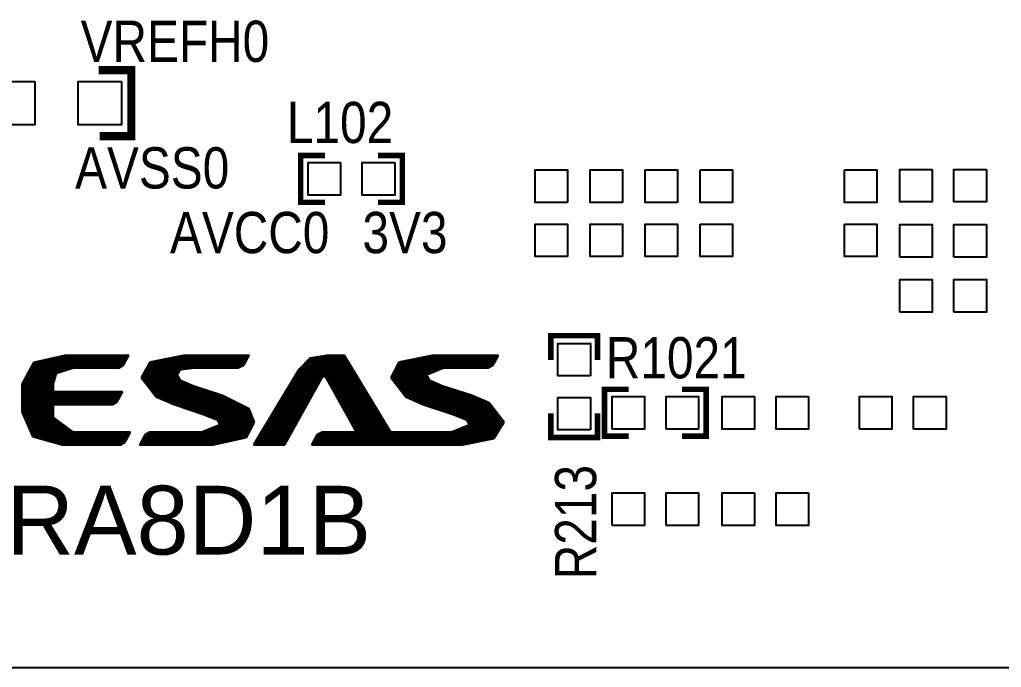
# Model space of a CAD drawing. Extents: x -34 to 106, y -22 to 53.
# Drawn here: x 55.82 to 73.96, y 0 to 11.96 of the extents above; entities that cross this region are included whole.
import ezdxf

# ---------------------------------------------------------------- set-up
doc = ezdxf.new("R2010")
doc.units = 0
for name, color, linetype in [('BG_OUTLINE', 1, 'CONTINUOUS'), ('BG_SILKTOP20240221', 40, 'CONTINUOUS'), ('PIN_TOP', 92, 'CONTINUOUS')]:
    doc.layers.add(name, color=color, linetype=linetype)

msp = doc.modelspace()

# ---------------------------------------------------------------- linework, layer by layer
at = {"layer": 'BG_OUTLINE'}
msp.add_lwpolyline([(0.007874, 2.999994, 0.414214), (3.007868, 0), (88.507824, 0, 0.414214), (91.507818, 2.999994), (91.507818, 10.500106), (84.807806, 10.500106), (84.807806, 24.500078), (91.507818, 24.500078), (91.507818, 31.999936, 0.414214), (88.507824, 34.99993), (3.007868, 34.99993, 0.414214), (0.007874, 31.999936), (0.007874, 3.999992)], format="xyb", close=True, dxfattribs=at)
at = {"layer": 'BG_SILKTOP20240221'}
for points, const_width in [([(57.300368, 9.8044), (57.883298, 9.8044), (57.883298, 11.0236), (57.283096, 11.0236)], 0.1524), ([(61.458602, 9.4488), (61.0108, 9.4488), (61.0108, 8.5852), (61.458602, 8.5852)], 0.1016), ([(62.442598, 8.5852), (62.8904, 8.5852), (62.8904, 9.4488), (62.442598, 9.4488)], 0.1016), ([(66.4972, 5.673598), (66.4972, 6.1214), (65.6336, 6.1214), (65.6336, 5.673598)], 0.1016), ([(67.072002, 5.1308), (66.6242, 5.1308), (66.6242, 4.2672), (67.072002, 4.2672)], 0.1016), ([(68.055998, 4.2672), (68.5038, 4.2672), (68.5038, 5.1308), (68.055998, 5.1308)], 0.1016), ([(65.6336, 4.689602), (65.6336, 4.2418), (66.4972, 4.2418), (66.4972, 4.689602)], 0.1016)]:
    msp.add_lwpolyline(points, dxfattribs=dict(at, const_width=const_width))
for points in [[(56.078882, 5.627624), (55.861458, 5.225034)], [(56.650128, 5.75818), (56.078882, 5.627624)], [(56.093106, 5.630926), (56.093106, 4.252468)], [(56.113172, 5.635244), (56.113172, 4.246626)], [(56.133492, 5.64007), (56.133492, 4.241038)], [(56.153558, 5.644642), (56.153558, 4.235704)], [(56.173878, 5.649468), (56.173878, 4.229862)], [(56.193944, 5.653786), (56.193944, 4.224274)], [(56.214264, 5.658612), (56.214264, 4.21894)], [(56.234584, 5.663184), (56.234584, 4.212844)], [(56.254904, 5.66801), (56.254904, 4.20751)], [(56.27497, 5.672328), (56.27497, 4.201922)], [(56.29529, 5.677154), (56.29529, 4.196334)], [(56.315356, 5.681726), (56.315356, 4.190746)], [(56.335676, 5.686552), (56.335676, 4.184904)], [(56.355996, 5.69087), (56.355996, 4.179316)], [(56.376316, 5.695696), (56.376316, 4.173982)], [(56.396382, 5.700268), (56.396382, 4.16814)], [(56.416702, 5.705094), (56.416702, 4.162552)], [(56.436768, 5.709412), (56.436768, 4.157218)], [(56.457088, 5.714238), (56.457088, 5.276596)], [(56.477154, 5.71881), (56.477154, 5.344414)], [(56.497728, 5.723636), (56.497728, 5.412232)], [(56.517794, 5.727954), (56.517794, 5.436108)], [(56.538114, 5.73278), (56.538114, 5.442458)], [(56.55818, 5.737352), (56.55818, 5.448808)], [(56.5785, 5.742178), (56.5785, 5.455412)], [(56.598566, 5.746496), (56.598566, 5.461508)], [(56.618886, 5.751322), (56.618886, 5.467858)], [(56.639206, 5.755894), (56.639206, 5.474716)], [(57.836308, 5.75818), (56.650128, 5.75818)], [(56.659526, 5.75818), (56.659526, 5.480812)], [(56.679592, 5.75818), (56.679592, 5.487162)], [(56.699912, 5.75818), (56.699912, 5.493766)], [(56.719978, 5.75818), (56.719978, 5.499862)], [(56.740298, 5.75818), (56.740298, 5.506466)], [(56.760618, 5.75818), (56.760618, 5.51307)], [(56.780938, 5.75818), (56.780938, 5.519166)], [(56.801004, 5.75818), (56.801004, 5.525516)], [(56.821324, 5.75818), (56.821324, 5.52958)], [(56.84139, 5.75818), (56.84139, 5.52958)], [(56.86171, 5.75818), (56.86171, 5.52958)], [(56.881776, 5.75818), (56.881776, 5.52958)], [(56.90235, 5.75818), (56.90235, 5.52958)], [(56.922416, 5.75818), (56.922416, 5.52958)], [(56.942736, 5.75818), (56.942736, 5.52958)], [(56.962802, 5.75818), (56.962802, 5.52958)], [(56.983122, 5.75818), (56.983122, 5.52958)], [(57.003188, 5.75818), (57.003188, 5.52958)], [(57.023508, 5.75818), (57.023508, 5.52958)], [(57.043828, 5.75818), (57.043828, 5.52958)], [(57.064148, 5.75818), (57.064148, 5.52958)], [(57.084214, 5.75818), (57.084214, 5.52958)], [(57.104534, 5.75818), (57.104534, 5.52958)], [(57.1246, 5.75818), (57.1246, 5.52958)], [(57.14492, 5.75818), (57.14492, 5.52958)], [(57.16524, 5.75818), (57.16524, 5.52958)], [(57.18556, 5.75818), (57.18556, 5.52958)], [(57.205626, 5.75818), (57.205626, 5.52958)], [(57.225946, 5.75818), (57.225946, 5.52958)], [(57.246012, 5.75818), (57.246012, 5.52958)], [(57.266332, 5.75818), (57.266332, 5.52958)], [(57.286398, 5.75818), (57.286398, 5.52958)], [(57.306972, 5.75818), (57.306972, 5.52958)], [(57.327038, 5.75818), (57.327038, 5.52958)], [(57.347358, 5.75818), (57.347358, 5.52958)], [(57.367424, 5.75818), (57.367424, 5.52958)], [(57.387744, 5.75818), (57.387744, 5.52958)], [(57.40781, 5.75818), (57.40781, 5.52958)], [(57.42813, 5.75818), (57.42813, 5.52958)], [(57.44845, 5.75818), (57.44845, 5.52958)], [(57.46877, 5.75818), (57.46877, 5.52958)], [(57.488836, 5.75818), (57.488836, 5.52958)], [(57.509156, 5.75818), (57.509156, 5.52958)], [(57.529222, 5.75818), (57.529222, 5.52958)], [(57.549542, 5.75818), (57.549542, 5.52958)], [(57.569862, 5.75818), (57.569862, 5.52958)], [(57.590182, 5.75818), (57.590182, 5.52958)], [(57.610248, 5.75818), (57.610248, 5.52958)], [(57.630568, 5.75818), (57.630568, 5.52958)], [(57.650634, 5.75818), (57.650634, 5.52958)], [(57.670954, 5.75818), (57.670954, 5.53847)], [(57.69102, 5.75818), (57.69102, 5.550154)], [(57.711594, 5.75818), (57.711594, 5.562346)], [(57.73166, 5.75818), (57.73166, 5.574284)], [(57.738264, 5.578348), (57.836308, 5.75818)], [(57.75198, 5.75818), (57.75198, 5.603494)], [(57.772046, 5.75818), (57.772046, 5.640578)], [(57.792366, 5.75818), (57.792366, 5.677662)], [(57.812432, 5.75818), (57.812432, 5.714746)], [(57.832752, 5.75818), (57.832752, 5.751576)], [(58.222388, 5.632958), (58.064654, 5.350002)], [(58.217054, 5.624068), (58.217054, 5.155692)], [(58.842656, 5.75818), (58.222388, 5.632958)], [(58.237374, 5.636006), (58.237374, 5.129784)], [(58.257694, 5.64007), (58.257694, 5.104384)], [(58.278014, 5.644134), (58.278014, 5.078476)], [(58.29808, 5.648452), (58.29808, 5.052822)], [(58.3184, 5.652516), (58.3184, 5.02666)], [(58.338466, 5.65658), (58.338466, 5.001006)], [(58.358786, 5.660644), (58.358786, 4.98983)], [(58.379106, 5.664708), (58.379106, 4.98094)], [(58.399426, 5.669026), (58.399426, 4.97205)], [(58.419492, 5.67309), (58.419492, 4.963668)], [(58.439812, 5.6769), (58.439812, 4.955032)], [(58.459878, 5.680964), (58.459878, 4.94665)], [(58.480198, 5.685028), (58.480198, 4.93776)], [(58.500264, 5.689346), (58.500264, 4.92887)], [(58.520838, 5.69341), (58.520838, 4.920488)], [(58.540904, 5.697474), (58.540904, 4.911852)], [(58.561224, 5.701538), (58.561224, 4.903216)], [(58.58129, 5.705602), (58.58129, 4.89458)], [(58.60161, 5.70992), (58.60161, 4.886198)], [(58.621676, 5.713984), (58.621676, 4.877308)], [(58.641996, 5.71754), (58.641996, 4.868672)], [(58.662316, 5.721604), (58.662316, 4.860036)], [(58.682636, 5.725922), (58.682636, 4.852162)], [(58.702702, 5.729986), (58.702702, 4.845304)], [(58.723022, 5.73405), (58.723022, 4.838446)], [(58.743088, 5.738114), (58.743088, 5.421122)], [(58.763408, 5.742178), (58.763408, 5.451602)], [(58.783728, 5.746496), (58.783728, 5.481574)], [(58.804048, 5.75056), (58.804048, 5.49783)], [(58.824114, 5.754624), (58.824114, 5.500624)], [(60.061094, 5.75818), (58.842656, 5.75818)], [(58.844434, 5.75818), (58.844434, 5.50291)], [(58.8645, 5.75818), (58.8645, 5.505704)], [(58.88482, 5.75818), (58.88482, 5.508244)], [(58.904886, 5.75818), (58.904886, 5.51053)], [(58.92546, 5.75818), (58.92546, 5.513324)], [(58.945526, 5.75818), (58.945526, 5.515864)], [(58.965846, 5.75818), (58.965846, 5.518404)], [(58.985912, 5.75818), (58.985912, 5.52069)], [(59.006232, 5.75818), (59.006232, 5.523484)], [(59.026298, 5.75818), (59.026298, 5.526024)], [(59.046618, 5.75818), (59.046618, 5.528818)], [(59.066938, 5.75818), (59.066938, 5.52958)], [(59.087258, 5.75818), (59.087258, 5.52958)], [(59.107324, 5.75818), (59.107324, 5.52958)], [(59.127644, 5.75818), (59.127644, 5.52958)], [(59.14771, 5.75818), (59.14771, 5.52958)], [(59.16803, 5.75818), (59.16803, 5.52958)], [(59.18835, 5.75818), (59.18835, 5.52958)], [(59.20867, 5.75818), (59.20867, 5.52958)], [(59.228736, 5.75818), (59.228736, 5.52958)], [(59.249056, 5.75818), (59.249056, 5.52958)], [(59.269122, 5.75818), (59.269122, 5.52958)], [(59.289442, 5.75818), (59.289442, 5.52958)], [(59.309508, 5.75818), (59.309508, 5.52958)], [(59.330082, 5.75818), (59.330082, 5.52958)], [(59.350148, 5.75818), (59.350148, 5.52958)], [(59.370468, 5.75818), (59.370468, 5.52958)], [(59.390534, 5.75818), (59.390534, 5.52958)], [(59.410854, 5.75818), (59.410854, 5.52958)], [(59.43092, 5.75818), (59.43092, 5.52958)], [(59.45124, 5.75818), (59.45124, 5.52958)], [(59.47156, 5.75818), (59.47156, 5.52958)], [(59.49188, 5.75818), (59.49188, 5.52958)], [(59.511946, 5.75818), (59.511946, 5.52958)], [(59.532266, 5.75818), (59.532266, 5.52958)], [(59.552332, 5.75818), (59.552332, 5.52958)], [(59.572652, 5.75818), (59.572652, 5.52958)], [(59.592972, 5.75818), (59.592972, 5.52958)], [(59.613292, 5.75818), (59.613292, 5.52958)], [(59.633358, 5.75818), (59.633358, 5.52958)], [(59.653678, 5.75818), (59.653678, 5.52958)], [(59.673744, 5.75818), (59.673744, 5.52958)], [(59.694064, 5.75818), (59.694064, 5.52958)], [(59.71413, 5.75818), (59.71413, 5.52958)], [(59.734704, 5.75818), (59.734704, 5.52958)], [(59.75477, 5.75818), (59.75477, 5.52958)], [(59.77509, 5.75818), (59.77509, 5.52958)], [(59.795156, 5.75818), (59.795156, 5.52958)], [(59.815476, 5.75818), (59.815476, 5.52958)], [(59.835542, 5.75818), (59.835542, 5.52958)], [(59.855862, 5.75818), (59.855862, 5.52958)], [(59.876182, 5.75818), (59.876182, 5.5372)], [(59.896502, 5.75818), (59.896502, 5.546852)], [(59.916568, 5.75818), (59.916568, 5.556504)], [(59.936888, 5.75818), (59.936888, 5.565902)], [(59.956954, 5.75818), (59.956954, 5.5753)], [(59.963304, 5.578348), (60.061094, 5.75818)], [(59.977274, 5.75818), (59.977274, 5.604256)], [(59.997594, 5.75818), (59.997594, 5.64134)], [(60.017914, 5.75818), (60.017914, 5.678424)], [(60.03798, 5.75818), (60.03798, 5.715508)], [(60.0583, 5.75818), (60.0583, 5.7531)], [(61.181742, 5.709158), (60.980574, 5.496814)], [(61.110368, 5.63372), (61.110368, 5.465826)], [(61.130434, 5.655056), (61.130434, 5.461)], [(61.150754, 5.676392), (61.150754, 5.456428)], [(61.17082, 5.697728), (61.17082, 5.451602)], [(61.491876, 5.75818), (61.181742, 5.709158)], [(61.19114, 5.710682), (61.19114, 5.446776)], [(61.21146, 5.713984), (61.21146, 5.44195)], [(61.23178, 5.717032), (61.23178, 5.437124)], [(61.251846, 5.720334), (61.251846, 5.432298)], [(61.272166, 5.723636), (61.272166, 5.427472)], [(61.292232, 5.72643), (61.292232, 5.422646)], [(61.312552, 5.729986), (61.312552, 5.41782)], [(61.332618, 5.733034), (61.332618, 5.412994)], [(61.353192, 5.736082), (61.353192, 5.408168)], [(61.373258, 5.739638), (61.373258, 5.403342)], [(61.393578, 5.742686), (61.393578, 5.398516)], [(61.413644, 5.745734), (61.413644, 5.39369)], [(61.433964, 5.749036), (61.433964, 5.388864)], [(61.45403, 5.752338), (61.45403, 5.384038)], [(61.47435, 5.755386), (61.47435, 5.35559)], [(61.823854, 5.75818), (61.491876, 5.75818)], [(61.49467, 5.75818), (61.49467, 5.319268)], [(61.51499, 5.75818), (61.51499, 5.282692)], [(61.535056, 5.75818), (61.535056, 5.246116)], [(61.555376, 5.75818), (61.555376, 5.209794)], [(61.575442, 5.75818), (61.575442, 5.172964)], [(61.595762, 5.75818), (61.595762, 5.136642)], [(61.616082, 5.75818), (61.616082, 5.10032)], [(61.636402, 5.75818), (61.636402, 5.063744)], [(61.656468, 5.75818), (61.656468, 5.027422)], [(61.676788, 5.75818), (61.676788, 4.9911)], [(61.696854, 5.75818), (61.696854, 4.95427)], [(61.717174, 5.75818), (61.717174, 4.917948)], [(61.73724, 5.75818), (61.73724, 4.881626)], [(61.757814, 5.75818), (61.757814, 4.84505)], [(61.77788, 5.75818), (61.77788, 4.808728)], [(61.7982, 5.75818), (61.7982, 4.772406)], [(61.818266, 5.75818), (61.818266, 4.735576)], [(62.677548, 4.343654), (61.823854, 5.75818)], [(61.838586, 5.733288), (61.838586, 4.699254)], [(61.858652, 5.700268), (61.858652, 4.662932)], [(61.878972, 5.66674), (61.878972, 4.626356)], [(61.899292, 5.632958), (61.899292, 4.590034)], [(62.824868, 5.632958), (62.677548, 5.350002)], [(63.43396, 5.75818), (62.824868, 5.632958)], [(62.829948, 5.634482), (62.829948, 5.15366)], [(62.850268, 5.638546), (62.850268, 5.127244)], [(62.870334, 5.64261), (62.870334, 5.101082)], [(62.890654, 5.646674), (62.890654, 5.07492)], [(62.91072, 5.650738), (62.91072, 5.049012)], [(62.93104, 5.655056), (62.93104, 5.022596)], [(62.951106, 5.65912), (62.951106, 4.996688)], [(62.97168, 5.663184), (62.97168, 4.984242)], [(62.991746, 5.667502), (62.991746, 4.975606)], [(63.012066, 5.671566), (63.012066, 4.966716)], [(63.032132, 5.675884), (63.032132, 4.95808)], [(63.052452, 5.679948), (63.052452, 4.94919)], [(63.072518, 5.684012), (63.072518, 4.940554)], [(63.092838, 5.688076), (63.092838, 4.931664)], [(63.113158, 5.69214), (63.113158, 4.923282)], [(63.133478, 5.696458), (63.133478, 4.914646)], [(63.153544, 5.700522), (63.153544, 4.905502)], [(63.173864, 5.705094), (63.173864, 4.89712)], [(63.19393, 5.709158), (63.19393, 4.88823)], [(63.21425, 5.713222), (63.21425, 4.879594)], [(63.23457, 5.717286), (63.23457, 4.870704)], [(63.25489, 5.721604), (63.25489, 4.862068)], [(63.274956, 5.725668), (63.274956, 4.85394)], [(63.295276, 5.729732), (63.295276, 4.847082)], [(63.315342, 5.733796), (63.315342, 4.840478)], [(63.335662, 5.738114), (63.335662, 4.83362)], [(63.355728, 5.742178), (63.355728, 5.407406)], [(63.376302, 5.746496), (63.376302, 5.415534)], [(63.396368, 5.75056), (63.396368, 5.423916)], [(63.416688, 5.754624), (63.416688, 5.432298)], [(64.668908, 5.75818), (63.43396, 5.75818)], [(63.436754, 5.75818), (63.436754, 5.440426)], [(63.457074, 5.75818), (63.457074, 5.449316)], [(63.47714, 5.75818), (63.47714, 5.457444)], [(63.49746, 5.75818), (63.49746, 5.465826)], [(63.51778, 5.75818), (63.51778, 5.474208)], [(63.5381, 5.75818), (63.5381, 5.482336)], [(63.558166, 5.75818), (63.558166, 5.490972)], [(63.578486, 5.75818), (63.578486, 5.499354)], [(63.598552, 5.75818), (63.598552, 5.507736)], [(63.618872, 5.75818), (63.618872, 5.515864)], [(63.639192, 5.75818), (63.639192, 5.524754)], [(63.659512, 5.75818), (63.659512, 5.52958)], [(63.679578, 5.75818), (63.679578, 5.52958)], [(63.699898, 5.75818), (63.699898, 5.52958)], [(63.719964, 5.75818), (63.719964, 5.52958)], [(63.740284, 5.75818), (63.740284, 5.52958)], [(63.76035, 5.75818), (63.76035, 5.52958)], [(63.780924, 5.75818), (63.780924, 5.52958)], [(63.80099, 5.75818), (63.80099, 5.52958)], [(63.82131, 5.75818), (63.82131, 5.52958)], [(63.841376, 5.75818), (63.841376, 5.52958)], [(63.861696, 5.75818), (63.861696, 5.52958)], [(63.881762, 5.75818), (63.881762, 5.52958)], [(63.902082, 5.75818), (63.902082, 5.52958)], [(63.922402, 5.75818), (63.922402, 5.52958)], [(63.942722, 5.75818), (63.942722, 5.52958)], [(63.962788, 5.75818), (63.962788, 5.52958)], [(63.983108, 5.75818), (63.983108, 5.52958)], [(64.003174, 5.75818), (64.003174, 5.52958)], [(64.023494, 5.75818), (64.023494, 5.52958)], [(64.043814, 5.75818), (64.043814, 5.52958)], [(64.064134, 5.75818), (64.064134, 5.52958)], [(64.0842, 5.75818), (64.0842, 5.52958)], [(64.10452, 5.75818), (64.10452, 5.52958)], [(64.124586, 5.75818), (64.124586, 5.52958)], [(64.144906, 5.75818), (64.144906, 5.52958)], [(64.164972, 5.75818), (64.164972, 5.52958)], [(64.185546, 5.75818), (64.185546, 5.52958)], [(64.205612, 5.75818), (64.205612, 5.52958)], [(64.225932, 5.75818), (64.225932, 5.52958)], [(64.245998, 5.75818), (64.245998, 5.52958)], [(64.266318, 5.75818), (64.266318, 5.52958)], [(64.286384, 5.75818), (64.286384, 5.52958)], [(64.306704, 5.75818), (64.306704, 5.52958)], [(64.327024, 5.75818), (64.327024, 5.52958)], [(64.347344, 5.75818), (64.347344, 5.52958)], [(64.36741, 5.75818), (64.36741, 5.52958)], [(64.38773, 5.75818), (64.38773, 5.52958)], [(64.407796, 5.75818), (64.407796, 5.52958)], [(64.428116, 5.75818), (64.428116, 5.52958)], [(64.448436, 5.75818), (64.448436, 5.52958)], [(64.468756, 5.75818), (64.468756, 5.52958)], [(64.488822, 5.75818), (64.488822, 5.5372)], [(64.509142, 5.75818), (64.509142, 5.547614)], [(64.529208, 5.75818), (64.529208, 5.55752)], [(64.549528, 5.75818), (64.549528, 5.567934)], [(64.569594, 5.75818), (64.569594, 5.577586)], [(64.570864, 5.578348), (64.668908, 5.75818)], [(64.590168, 5.75818), (64.590168, 5.6134)], [(64.610234, 5.75818), (64.610234, 5.650484)], [(64.630554, 5.75818), (64.630554, 5.687314)], [(64.65062, 5.75818), (64.65062, 5.724398)], [(55.99176, 5.466334), (55.99176, 4.415028)], [(56.01208, 5.503672), (56.01208, 4.368038)], [(56.032146, 5.541264), (56.032146, 4.32054)], [(56.052466, 5.578856), (56.052466, 4.273296)], [(56.072532, 5.616194), (56.072532, 4.258056)], [(56.503316, 5.431536), (56.813196, 5.52958)], [(56.813196, 5.52958), (57.65673, 5.52958)], [(57.65673, 5.52958), (57.738264, 5.578348)], [(58.116216, 5.442712), (58.116216, 5.284724)], [(58.136282, 5.47878), (58.136282, 5.258816)], [(58.156602, 5.515102), (58.156602, 5.233162)], [(58.176668, 5.551424), (58.176668, 5.207254)], [(58.196988, 5.587746), (58.196988, 5.181854)], [(58.72861, 5.399278), (58.793634, 5.496814)], [(58.793634, 5.496814), (59.054492, 5.52958)], [(59.054492, 5.52958), (59.859672, 5.52958)], [(59.859672, 5.52958), (59.963304, 5.578348)], [(60.980574, 5.496814), (60.142628, 4.109974)], [(60.94857, 5.443728), (60.94857, 4.520946)], [(60.968636, 5.477256), (60.968636, 4.557014)], [(61.459364, 5.382768), (60.980574, 5.496814)], [(60.980574, 5.496814), (61.459364, 5.382768)], [(60.988956, 5.505704), (60.988956, 5.49529)], [(60.988956, 5.494782), (60.988956, 4.593336)], [(61.009022, 5.52704), (61.009022, 5.490464)], [(61.009022, 5.489956), (61.009022, 4.629658)], [(61.029342, 5.548122), (61.029342, 5.485638)], [(61.029342, 5.48513), (61.029342, 4.66598)], [(61.049408, 5.569458), (61.049408, 5.480812)], [(61.049408, 5.480304), (61.049408, 4.702302)], [(61.069728, 5.591302), (61.069728, 5.475478)], [(61.069728, 5.475224), (61.069728, 4.738624)], [(61.090048, 5.612384), (61.090048, 5.470652)], [(61.090048, 5.470398), (61.090048, 4.7752)], [(61.110368, 5.465572), (61.110368, 4.811522)], [(61.130434, 5.461), (61.130434, 4.847844)], [(61.150754, 5.456174), (61.150754, 4.884166)], [(61.17082, 5.451348), (61.17082, 4.920488)], [(61.19114, 5.446522), (61.19114, 4.956302)], [(61.21146, 5.441696), (61.21146, 4.992624)], [(61.919612, 5.59943), (61.919612, 4.553458)], [(61.939678, 5.566156), (61.939678, 4.516882)], [(61.959998, 5.532374), (61.959998, 4.480306)], [(61.980064, 5.498846), (61.980064, 4.443984)], [(62.000384, 5.465318), (62.000384, 4.407408)], [(62.728856, 5.448554), (62.728856, 5.284216)], [(62.748922, 5.487162), (62.748922, 5.258054)], [(62.769242, 5.526278), (62.769242, 5.231892)], [(62.789308, 5.56514), (62.789308, 5.20573)], [(62.809628, 5.604256), (62.809628, 5.179822)], [(63.335916, 5.399278), (63.651384, 5.52958)], [(63.651384, 5.52958), (64.473074, 5.52958)], [(64.473074, 5.52958), (64.570864, 5.578348)], [(55.890668, 5.279136), (55.890668, 4.651248)], [(55.910734, 5.316474), (55.910734, 4.60375)], [(55.931054, 5.353812), (55.931054, 4.557014)], [(55.951374, 5.391658), (55.951374, 4.50977)], [(55.971694, 5.428996), (55.971694, 4.462272)], [(56.438292, 5.214112), (56.503316, 5.431536)], [(58.064654, 5.350002), (58.342022, 4.996688)], [(58.075576, 5.369814), (58.075576, 5.336286)], [(58.095642, 5.406136), (58.095642, 5.310632)], [(58.793634, 5.295646), (58.72861, 5.399278)], [(58.743088, 5.375402), (58.743088, 4.831588)], [(58.763408, 5.343144), (58.763408, 4.82473)], [(58.783728, 5.311394), (58.783728, 4.817872)], [(59.02198, 5.197856), (58.793634, 5.295646)], [(58.804048, 5.291074), (58.804048, 4.811014)], [(58.824114, 5.282184), (58.824114, 4.804156)], [(58.844434, 5.273548), (58.844434, 4.797298)], [(58.8645, 5.264912), (58.8645, 4.79044)], [(60.719462, 4.109974), (61.410342, 5.350002)], [(60.847224, 5.276342), (60.847224, 4.339082)], [(60.867544, 5.309616), (60.867544, 4.375404)], [(60.88761, 5.343144), (60.88761, 4.411726)], [(60.90793, 5.376672), (60.90793, 4.448302)], [(60.927996, 5.4102), (60.927996, 4.484624)], [(61.23178, 5.43687), (61.23178, 5.028946)], [(61.251846, 5.432044), (61.251846, 5.065522)], [(61.272166, 5.427218), (61.272166, 5.101844)], [(61.292232, 5.422392), (61.292232, 5.138166)], [(61.312552, 5.417566), (61.312552, 5.174488)], [(61.332618, 5.412994), (61.332618, 5.21081)], [(61.353192, 5.40766), (61.353192, 5.247132)], [(61.373258, 5.402834), (61.373258, 5.283454)], [(61.393578, 5.398008), (61.393578, 5.319776)], [(61.410342, 5.350002), (61.459364, 5.382768)], [(61.413644, 5.393182), (61.413644, 5.352034)], [(61.433964, 5.388356), (61.433964, 5.365496)], [(61.45403, 5.38353), (61.45403, 5.379212)], [(61.459364, 5.382768), (62.03569, 4.343654)], [(62.020704, 5.432044), (62.020704, 4.371086)], [(62.041024, 5.398516), (62.041024, 4.343654)], [(62.06109, 5.364988), (62.06109, 4.343654)], [(62.08141, 5.331206), (62.08141, 4.343654)], [(62.101476, 5.297932), (62.101476, 4.343654)], [(62.121796, 5.264404), (62.121796, 4.343654)], [(62.677548, 5.350002), (62.955424, 4.9911)], [(62.688216, 5.370576), (62.688216, 5.336286)], [(62.708536, 5.409692), (62.708536, 5.310124)], [(63.401194, 5.295646), (63.335916, 5.399278)], [(63.355728, 5.367274), (63.355728, 4.82727)], [(63.376302, 5.33527), (63.376302, 4.820412)], [(63.396368, 5.303266), (63.396368, 4.813808)], [(63.618872, 5.197856), (63.401194, 5.295646)], [(63.416688, 5.28828), (63.416688, 4.80695)], [(63.436754, 5.27939), (63.436754, 4.800346)], [(63.457074, 5.270246), (63.457074, 4.793488)], [(63.47714, 5.261356), (63.47714, 4.786884)], [(55.861458, 5.225034), (55.861458, 5.165344)], [(55.861458, 5.165344), (55.861458, 4.719066)], [(55.870348, 5.241544), (55.870348, 4.698492)], [(56.438292, 5.08381), (56.438292, 5.214112)], [(57.722008, 5.08381), (56.438292, 5.08381)], [(56.457088, 5.08381), (56.457088, 4.854956)], [(56.477154, 5.08381), (56.477154, 4.854956)], [(56.497728, 5.08381), (56.497728, 4.854956)], [(56.517794, 5.08381), (56.517794, 4.854956)], [(56.538114, 5.08381), (56.538114, 4.854956)], [(56.55818, 5.08381), (56.55818, 4.854956)], [(56.5785, 5.08381), (56.5785, 4.854956)], [(56.598566, 5.08381), (56.598566, 4.854956)], [(56.618886, 5.08381), (56.618886, 4.854956)], [(56.639206, 5.08381), (56.639206, 4.854956)], [(56.659526, 5.08381), (56.659526, 4.854956)], [(56.679592, 5.08381), (56.679592, 4.854956)], [(56.699912, 5.08381), (56.699912, 4.854956)], [(56.719978, 5.08381), (56.719978, 4.854956)], [(56.740298, 5.08381), (56.740298, 4.854956)], [(56.760618, 5.08381), (56.760618, 4.854956)], [(56.780938, 5.08381), (56.780938, 4.854956)], [(56.801004, 5.08381), (56.801004, 4.854956)], [(56.821324, 5.08381), (56.821324, 4.854956)], [(56.84139, 5.08381), (56.84139, 4.854956)], [(56.86171, 5.08381), (56.86171, 4.854956)], [(56.881776, 5.08381), (56.881776, 4.854956)], [(56.90235, 5.08381), (56.90235, 4.854956)], [(56.922416, 5.08381), (56.922416, 4.854956)], [(56.942736, 5.08381), (56.942736, 4.854956)], [(56.962802, 5.08381), (56.962802, 4.854956)], [(56.983122, 5.08381), (56.983122, 4.854956)], [(57.003188, 5.08381), (57.003188, 4.854956)], [(57.023508, 5.08381), (57.023508, 4.854956)], [(57.043828, 5.08381), (57.043828, 4.854956)], [(57.064148, 5.08381), (57.064148, 4.854956)], [(57.084214, 5.08381), (57.084214, 4.854956)], [(57.104534, 5.08381), (57.104534, 4.854956)], [(57.1246, 5.08381), (57.1246, 4.854956)], [(57.14492, 5.08381), (57.14492, 4.854956)], [(57.16524, 5.08381), (57.16524, 4.854956)], [(57.18556, 5.08381), (57.18556, 4.854956)], [(57.205626, 5.08381), (57.205626, 4.854956)], [(57.225946, 5.08381), (57.225946, 4.854956)], [(57.246012, 5.08381), (57.246012, 4.854956)], [(57.266332, 5.08381), (57.266332, 4.854956)], [(57.286398, 5.08381), (57.286398, 4.854956)], [(57.306972, 5.08381), (57.306972, 4.854956)], [(57.327038, 5.08381), (57.327038, 4.854956)], [(57.347358, 5.08381), (57.347358, 4.854956)], [(57.367424, 5.08381), (57.367424, 4.854956)], [(57.387744, 5.08381), (57.387744, 4.854956)], [(57.40781, 5.08381), (57.40781, 4.854956)], [(57.42813, 5.08381), (57.42813, 4.854956)], [(57.44845, 5.08381), (57.44845, 4.854956)], [(57.46877, 5.08381), (57.46877, 4.854956)], [(57.488836, 5.08381), (57.488836, 4.854956)], [(57.509156, 5.08381), (57.509156, 4.854956)], [(57.529222, 5.08381), (57.529222, 4.854956)], [(57.549542, 5.08381), (57.549542, 4.85902)], [(57.569862, 5.08381), (57.569862, 4.871212)], [(57.590182, 5.08381), (57.590182, 4.883404)], [(57.610248, 5.08381), (57.610248, 4.895342)], [(57.623964, 4.903978), (57.722008, 5.08381)], [(57.630568, 5.08381), (57.630568, 4.915662)], [(57.650634, 5.08381), (57.650634, 4.952746)], [(57.670954, 5.08381), (57.670954, 4.990084)], [(57.69102, 5.08381), (57.69102, 5.026914)], [(57.711594, 5.08381), (57.711594, 5.063998)], [(58.88482, 5.25653), (58.88482, 4.783328)], [(58.904886, 5.24764), (58.904886, 4.77647)], [(58.92546, 5.239004), (58.92546, 4.769612)], [(58.945526, 5.230368), (58.945526, 4.762754)], [(58.965846, 5.221732), (58.965846, 4.755896)], [(58.985912, 5.212842), (58.985912, 4.749038)], [(59.006232, 5.20446), (59.006232, 4.74218)], [(59.566048, 5.018024), (59.02198, 5.197856)], [(59.026298, 5.196078), (59.026298, 4.735322)], [(59.046618, 5.189474), (59.046618, 4.728464)], [(59.066938, 5.182616), (59.066938, 4.721606)], [(59.087258, 5.176266), (59.087258, 4.714748)], [(59.107324, 5.169408), (59.107324, 4.70789)], [(59.127644, 5.162804), (59.127644, 4.701032)], [(59.14771, 5.155946), (59.14771, 4.694174)], [(59.16803, 5.149596), (59.16803, 4.687316)], [(59.18835, 5.142738), (59.18835, 4.680458)], [(59.20867, 5.136134), (59.20867, 4.6736)], [(59.228736, 5.129276), (59.228736, 4.66598)], [(59.249056, 5.122672), (59.249056, 4.658106)], [(59.269122, 5.115814), (59.269122, 4.650232)], [(59.289442, 5.10921), (59.289442, 4.642358)], [(59.309508, 5.102352), (59.309508, 4.634484)], [(59.330082, 5.096002), (59.330082, 4.626356)], [(59.350148, 5.089398), (59.350148, 4.618228)], [(59.370468, 5.08254), (59.370468, 4.610608)], [(60.746132, 5.108702), (60.746132, 4.15798)], [(60.766198, 5.14223), (60.766198, 4.193794)], [(60.786518, 5.175758), (60.786518, 4.230116)], [(60.806838, 5.209286), (60.806838, 4.266438)], [(60.827158, 5.242814), (60.827158, 4.30276)], [(62.141862, 5.230622), (62.141862, 4.343654)], [(62.162436, 5.197094), (62.162436, 4.343654)], [(62.182502, 5.16382), (62.182502, 4.343654)], [(62.202822, 5.130292), (62.202822, 4.343654)], [(62.222888, 5.096764), (62.222888, 4.343654)], [(63.49746, 5.251958), (63.49746, 4.780026)], [(63.51778, 5.243068), (63.51778, 4.773676)], [(63.5381, 5.233924), (63.5381, 4.767072)], [(63.558166, 5.225034), (63.558166, 4.760214)], [(63.578486, 5.215636), (63.578486, 4.753864)], [(63.598552, 5.206746), (63.598552, 4.747006)], [(64.179196, 5.018024), (63.618872, 5.197856)], [(63.618872, 5.197856), (63.618872, 4.740402)], [(63.639192, 5.191252), (63.639192, 4.733544)], [(63.659512, 5.184648), (63.659512, 4.727194)], [(63.679578, 5.178298), (63.679578, 4.720336)], [(63.699898, 5.171694), (63.699898, 4.713478)], [(63.719964, 5.165344), (63.719964, 4.70662)], [(63.740284, 5.15874), (63.740284, 4.70027)], [(63.76035, 5.15239), (63.76035, 4.693412)], [(63.780924, 5.145532), (63.780924, 4.686808)], [(63.80099, 5.139182), (63.80099, 4.680458)], [(63.82131, 5.132578), (63.82131, 4.6736)], [(63.841376, 5.126228), (63.841376, 4.66598)], [(63.861696, 5.119624), (63.861696, 4.658106)], [(63.881762, 5.113528), (63.881762, 4.649724)], [(63.902082, 5.106924), (63.902082, 4.642104)], [(63.922402, 5.10032), (63.922402, 4.633722)], [(63.942722, 5.09397), (63.942722, 4.625594)], [(63.962788, 5.087366), (63.962788, 4.617466)], [(63.983108, 5.081016), (63.983108, 4.609338)], [(57.54243, 4.854956), (57.623964, 4.903978)], [(58.342022, 4.996688), (58.674, 4.854956)], [(59.390534, 5.07619), (59.390534, 4.60248)], [(59.410854, 5.069332), (59.410854, 4.594606)], [(59.43092, 5.062728), (59.43092, 4.586732)], [(59.45124, 5.05587), (59.45124, 4.578858)], [(59.47156, 5.04952), (59.47156, 4.565396)], [(59.49188, 5.042662), (59.49188, 4.52501)], [(59.511946, 5.035804), (59.511946, 4.484624)], [(59.532266, 5.028946), (59.532266, 4.137406)], [(59.552332, 5.022596), (59.552332, 4.141724)], [(60.061094, 4.773168), (59.566048, 5.018024)], [(59.572652, 5.014722), (59.572652, 4.146296)], [(59.592972, 5.004816), (59.592972, 4.15036)], [(59.613292, 4.994656), (59.613292, 4.154678)], [(59.633358, 4.985004), (59.633358, 4.15925)], [(59.653678, 4.97459), (59.653678, 4.163314)], [(59.673744, 4.964684), (59.673744, 4.167632)], [(59.694064, 4.954778), (59.694064, 4.172204)], [(59.71413, 4.944618), (59.71413, 4.176268)], [(59.734704, 4.934966), (59.734704, 4.18084)], [(59.75477, 4.924552), (59.75477, 4.184904)], [(59.77509, 4.914646), (59.77509, 4.189476)], [(59.795156, 4.90474), (59.795156, 4.193794)], [(60.62472, 4.908042), (60.62472, 4.109974)], [(60.644786, 4.941316), (60.644786, 4.109974)], [(60.665106, 4.974844), (60.665106, 4.109974)], [(60.685426, 5.008372), (60.685426, 4.109974)], [(60.705746, 5.0419), (60.705746, 4.109974)], [(60.725812, 5.075428), (60.725812, 4.121404)], [(62.243208, 5.063236), (62.243208, 4.343654)], [(62.263274, 5.029708), (62.263274, 4.343654)], [(62.283594, 4.99618), (62.283594, 4.343654)], [(62.303914, 4.962652), (62.303914, 4.343654)], [(62.324234, 4.92887), (62.324234, 4.343654)], [(62.955424, 4.9911), (63.270892, 4.854956)], [(64.003174, 5.074412), (64.003174, 4.60121)], [(64.023494, 5.067808), (64.023494, 4.593336)], [(64.043814, 5.061204), (64.043814, 4.585208)], [(64.064134, 5.054854), (64.064134, 4.57708)], [(64.0842, 5.04825), (64.0842, 4.557268)], [(64.10452, 5.0419), (64.10452, 4.520946)], [(64.124586, 5.035296), (64.124586, 4.48437)], [(64.144906, 5.028946), (64.144906, 4.136136)], [(64.164972, 5.022596), (64.164972, 4.1402)], [(64.494664, 4.882388), (64.179196, 5.018024)], [(64.185546, 5.01523), (64.185546, 4.144264)], [(64.205612, 5.00634), (64.205612, 4.148328)], [(64.225932, 4.997958), (64.225932, 4.152392)], [(64.245998, 4.989322), (64.245998, 4.156456)], [(64.266318, 4.980432), (64.266318, 4.160266)], [(64.286384, 4.971796), (64.286384, 4.16433)], [(64.306704, 4.962906), (64.306704, 4.168394)], [(64.327024, 4.95427), (64.327024, 4.172204)], [(64.347344, 4.945888), (64.347344, 4.176268)], [(64.36741, 4.936998), (64.36741, 4.180586)], [(64.38773, 4.928362), (64.38773, 4.184142)], [(64.407796, 4.919218), (64.407796, 4.188206)], [(64.428116, 4.910836), (64.428116, 4.19227)], [(64.448436, 4.9022), (64.448436, 4.196334)], [(55.861458, 4.719066), (56.057292, 4.26212)], [(56.438292, 4.621022), (56.438292, 4.854956)], [(56.438292, 4.854956), (57.54243, 4.854956)], [(58.674, 4.854956), (59.217814, 4.670044)], [(59.815476, 4.89458), (59.815476, 4.197858)], [(59.835542, 4.884928), (59.835542, 4.20243)], [(59.855862, 4.874514), (59.855862, 4.206748)], [(59.876182, 4.864354), (59.876182, 4.210812)], [(59.896502, 4.854702), (59.896502, 4.215384)], [(59.916568, 4.844542), (59.916568, 4.219702)], [(59.936888, 4.834636), (59.936888, 4.22402)], [(59.956954, 4.824476), (59.956954, 4.228592)], [(59.977274, 4.814316), (59.977274, 4.23291)], [(59.997594, 4.804664), (59.997594, 4.236974)], [(60.017914, 4.794504), (60.017914, 4.25069)], [(60.03798, 4.784598), (60.03798, 4.289806)], [(60.0583, 4.774438), (60.0583, 4.328922)], [(60.159138, 4.523486), (60.061094, 4.773168)], [(60.078366, 4.728718), (60.078366, 4.368038)], [(60.523374, 4.740402), (60.523374, 4.109974)], [(60.543948, 4.77393), (60.543948, 4.109974)], [(60.564014, 4.807458), (60.564014, 4.109974)], [(60.584334, 4.840986), (60.584334, 4.109974)], [(60.6044, 4.874514), (60.6044, 4.109974)], [(62.3443, 4.89585), (62.3443, 4.343654)], [(62.36462, 4.862068), (62.36462, 4.343654)], [(62.384686, 4.82854), (62.384686, 4.343654)], [(62.405006, 4.795266), (62.405006, 4.343654)], [(62.425326, 4.761484), (62.425326, 4.343654)], [(62.445646, 4.727956), (62.445646, 4.343654)], [(63.270892, 4.854956), (63.831216, 4.670044)], [(64.468756, 4.89331), (64.468756, 4.200398)], [(64.488822, 4.884928), (64.488822, 4.204462)], [(64.772032, 4.523486), (64.494664, 4.882388)], [(64.509142, 4.863592), (64.509142, 4.208272)], [(64.529208, 4.83743), (64.529208, 4.212336)], [(64.549528, 4.811014), (64.549528, 4.2164)], [(64.569594, 4.784852), (64.569594, 4.22021)], [(64.590168, 4.758944), (64.590168, 4.233418)], [(64.610234, 4.732528), (64.610234, 4.265676)], [(56.813196, 4.343654), (56.438292, 4.621022)], [(56.457088, 4.607052), (56.457088, 4.151122)], [(56.477154, 4.592066), (56.477154, 4.145788)], [(56.497728, 4.57708), (56.497728, 4.1402)], [(56.517794, 4.562094), (56.517794, 4.134612)], [(56.538114, 4.546854), (56.538114, 4.129024)], [(59.217814, 4.670044), (59.468004, 4.572)], [(59.468004, 4.572), (59.51728, 4.47421)], [(60.098686, 4.676902), (60.098686, 4.4069)], [(60.118752, 4.625594), (60.118752, 4.446016)], [(60.139326, 4.573778), (60.139326, 4.484878)], [(60.402216, 4.539488), (60.402216, 4.109974)], [(60.422536, 4.573016), (60.422536, 4.109974)], [(60.442602, 4.606544), (60.442602, 4.109974)], [(60.462922, 4.640072), (60.462922, 4.109974)], [(60.482988, 4.6736), (60.482988, 4.109974)], [(60.503308, 4.707128), (60.503308, 4.109974)], [(62.465712, 4.694428), (62.465712, 4.343654)], [(62.486032, 4.661154), (62.486032, 4.343654)], [(62.506098, 4.627626), (62.506098, 4.343654)], [(62.526418, 4.594098), (62.526418, 4.343654)], [(62.546484, 4.560316), (62.546484, 4.343654)], [(63.831216, 4.670044), (64.075818, 4.572)], [(64.075818, 4.572), (64.130174, 4.47421)], [(64.630554, 4.70662), (64.630554, 4.297934)], [(64.65062, 4.680458), (64.65062, 4.330192)], [(64.67094, 4.654042), (64.67094, 4.362196)], [(64.691006, 4.62788), (64.691006, 4.394454)], [(64.711326, 4.601718), (64.711326, 4.426712)], [(64.731646, 4.575556), (64.731646, 4.45897)], [(64.751966, 4.549394), (64.751966, 4.491228)], [(56.55818, 4.532376), (56.55818, 4.12369)], [(56.5785, 4.517136), (56.5785, 4.117594)], [(56.598566, 4.50215), (56.598566, 4.11226)], [(56.618886, 4.487164), (56.618886, 4.109974)], [(56.639206, 4.472178), (56.639206, 4.109974)], [(56.659526, 4.457446), (56.659526, 4.109974)], [(56.679592, 4.44246), (56.679592, 4.109974)], [(56.699912, 4.427474), (56.699912, 4.109974)], [(56.719978, 4.412488), (56.719978, 4.109974)], [(56.740298, 4.397502), (56.740298, 4.109974)], [(56.760618, 4.382262), (56.760618, 4.109974)], [(56.780938, 4.367784), (56.780938, 4.109974)], [(59.51728, 4.47421), (59.185302, 4.343654)], [(59.228736, 4.360926), (59.228736, 4.109974)], [(59.249056, 4.369054), (59.249056, 4.109974)], [(59.269122, 4.376928), (59.269122, 4.109974)], [(59.289442, 4.384802), (59.289442, 4.109974)], [(59.309508, 4.392676), (59.309508, 4.109974)], [(59.330082, 4.400804), (59.330082, 4.109974)], [(59.350148, 4.408932), (59.350148, 4.109974)], [(59.370468, 4.416552), (59.370468, 4.109974)], [(59.390534, 4.42468), (59.390534, 4.109974)], [(59.410854, 4.4323), (59.410854, 4.111244)], [(59.43092, 4.440682), (59.43092, 4.115562)], [(59.45124, 4.448556), (59.45124, 4.120134)], [(59.47156, 4.45643), (59.47156, 4.124198)], [(59.49188, 4.464304), (59.49188, 4.128516)], [(59.511946, 4.472686), (59.511946, 4.133088)], [(60.012326, 4.240276), (60.159138, 4.523486)], [(60.301124, 4.372102), (60.301124, 4.109974)], [(60.32119, 4.40563), (60.32119, 4.109974)], [(60.34151, 4.439158), (60.34151, 4.109974)], [(60.361576, 4.472686), (60.361576, 4.109974)], [(60.381896, 4.506214), (60.381896, 4.109974)], [(62.567058, 4.527042), (62.567058, 4.343654)], [(62.587124, 4.493514), (62.587124, 4.343654)], [(62.607444, 4.459732), (62.607444, 4.343654)], [(62.62751, 4.426204), (62.62751, 4.343654)], [(62.64783, 4.393184), (62.64783, 4.343654)], [(62.667896, 4.359402), (62.667896, 4.343654)], [(64.130174, 4.47421), (63.798704, 4.343654)], [(63.841376, 4.360926), (63.841376, 4.109974)], [(63.861696, 4.368546), (63.861696, 4.109974)], [(63.881762, 4.376674), (63.881762, 4.109974)], [(63.902082, 4.384294), (63.902082, 4.109974)], [(63.922402, 4.392676), (63.922402, 4.109974)], [(63.942722, 4.40055), (63.942722, 4.109974)], [(63.962788, 4.408424), (63.962788, 4.109974)], [(63.983108, 4.416298), (63.983108, 4.109974)], [(64.003174, 4.42468), (64.003174, 4.109974)], [(64.023494, 4.4323), (64.023494, 4.11226)], [(64.043814, 4.440428), (64.043814, 4.116324)], [(64.064134, 4.448302), (64.064134, 4.120134)], [(64.0842, 4.45643), (64.0842, 4.124198)], [(64.10452, 4.464304), (64.10452, 4.128262)], [(64.124586, 4.472178), (64.124586, 4.132072)], [(64.587374, 4.229354), (64.772032, 4.523486)], [(56.057292, 4.26212), (56.606694, 4.109974)], [(56.801004, 4.352544), (56.801004, 4.109974)], [(57.86882, 4.343654), (56.813196, 4.343654)], [(56.821324, 4.343654), (56.821324, 4.109974)], [(56.84139, 4.343654), (56.84139, 4.109974)], [(56.86171, 4.343654), (56.86171, 4.109974)], [(56.881776, 4.343654), (56.881776, 4.109974)], [(56.90235, 4.343654), (56.90235, 4.109974)], [(56.922416, 4.343654), (56.922416, 4.109974)], [(56.942736, 4.343654), (56.942736, 4.109974)], [(56.962802, 4.343654), (56.962802, 4.109974)], [(56.983122, 4.343654), (56.983122, 4.109974)], [(57.003188, 4.343654), (57.003188, 4.109974)], [(57.023508, 4.343654), (57.023508, 4.109974)], [(57.043828, 4.343654), (57.043828, 4.109974)], [(57.064148, 4.343654), (57.064148, 4.109974)], [(57.084214, 4.343654), (57.084214, 4.109974)], [(57.104534, 4.343654), (57.104534, 4.109974)], [(57.1246, 4.343654), (57.1246, 4.109974)], [(57.14492, 4.343654), (57.14492, 4.109974)], [(57.16524, 4.343654), (57.16524, 4.109974)], [(57.18556, 4.343654), (57.18556, 4.109974)], [(57.205626, 4.343654), (57.205626, 4.109974)], [(57.225946, 4.343654), (57.225946, 4.109974)], [(57.246012, 4.343654), (57.246012, 4.109974)], [(57.266332, 4.343654), (57.266332, 4.109974)], [(57.286398, 4.343654), (57.286398, 4.109974)], [(57.306972, 4.343654), (57.306972, 4.109974)], [(57.327038, 4.343654), (57.327038, 4.109974)], [(57.347358, 4.343654), (57.347358, 4.109974)], [(57.367424, 4.343654), (57.367424, 4.109974)], [(57.387744, 4.343654), (57.387744, 4.109974)], [(57.40781, 4.343654), (57.40781, 4.109974)], [(57.42813, 4.343654), (57.42813, 4.109974)], [(57.44845, 4.343654), (57.44845, 4.109974)], [(57.46877, 4.343654), (57.46877, 4.109974)], [(57.488836, 4.343654), (57.488836, 4.109974)], [(57.509156, 4.343654), (57.509156, 4.109974)], [(57.529222, 4.343654), (57.529222, 4.109974)], [(57.549542, 4.343654), (57.549542, 4.109974)], [(57.569862, 4.343654), (57.569862, 4.109974)], [(57.590182, 4.343654), (57.590182, 4.109974)], [(57.610248, 4.343654), (57.610248, 4.109974)], [(57.630568, 4.343654), (57.630568, 4.109974)], [(57.650634, 4.343654), (57.650634, 4.109974)], [(57.670954, 4.343654), (57.670954, 4.109974)], [(57.69102, 4.343654), (57.69102, 4.110736)], [(57.711594, 4.343654), (57.711594, 4.123182)], [(57.73166, 4.343654), (57.73166, 4.13512)], [(57.75198, 4.343654), (57.75198, 4.147058)], [(57.770776, 4.158742), (57.86882, 4.343654)], [(57.772046, 4.343654), (57.772046, 4.161282)], [(57.792366, 4.343654), (57.792366, 4.199128)], [(57.812432, 4.343654), (57.812432, 4.237482)], [(57.832752, 4.343654), (57.832752, 4.275836)], [(57.853072, 4.343654), (57.853072, 4.313682)], [(58.135266, 4.294632), (58.031888, 4.109974)], [(58.075576, 4.187952), (58.075576, 4.109974)], [(58.095642, 4.224274), (58.095642, 4.109974)], [(58.116216, 4.260342), (58.116216, 4.109974)], [(58.2168, 4.343654), (58.135266, 4.294632)], [(58.136282, 4.29514), (58.136282, 4.109974)], [(58.156602, 4.307586), (58.156602, 4.109974)], [(58.176668, 4.319778), (58.176668, 4.109974)], [(58.196988, 4.33197), (58.196988, 4.109974)], [(59.185302, 4.343654), (58.2168, 4.343654)], [(58.217054, 4.343654), (58.217054, 4.109974)], [(58.237374, 4.343654), (58.237374, 4.109974)], [(58.257694, 4.343654), (58.257694, 4.109974)], [(58.278014, 4.343654), (58.278014, 4.109974)], [(58.29808, 4.343654), (58.29808, 4.109974)], [(58.3184, 4.343654), (58.3184, 4.109974)], [(58.338466, 4.343654), (58.338466, 4.109974)], [(58.358786, 4.343654), (58.358786, 4.109974)], [(58.379106, 4.343654), (58.379106, 4.109974)], [(58.399426, 4.343654), (58.399426, 4.109974)], [(58.419492, 4.343654), (58.419492, 4.109974)], [(58.439812, 4.343654), (58.439812, 4.109974)], [(58.459878, 4.343654), (58.459878, 4.109974)], [(58.480198, 4.343654), (58.480198, 4.109974)], [(58.500264, 4.343654), (58.500264, 4.109974)], [(58.520838, 4.343654), (58.520838, 4.109974)], [(58.540904, 4.343654), (58.540904, 4.109974)], [(58.561224, 4.343654), (58.561224, 4.109974)], [(58.58129, 4.343654), (58.58129, 4.109974)], [(58.60161, 4.343654), (58.60161, 4.109974)], [(58.621676, 4.343654), (58.621676, 4.109974)], [(58.641996, 4.343654), (58.641996, 4.109974)], [(58.662316, 4.343654), (58.662316, 4.109974)], [(58.682636, 4.343654), (58.682636, 4.109974)], [(58.702702, 4.343654), (58.702702, 4.109974)], [(58.723022, 4.343654), (58.723022, 4.109974)], [(58.743088, 4.343654), (58.743088, 4.109974)], [(58.763408, 4.343654), (58.763408, 4.109974)], [(58.783728, 4.343654), (58.783728, 4.109974)], [(58.804048, 4.343654), (58.804048, 4.109974)], [(58.824114, 4.343654), (58.824114, 4.109974)], [(58.844434, 4.343654), (58.844434, 4.109974)], [(58.8645, 4.343654), (58.8645, 4.109974)], [(58.88482, 4.343654), (58.88482, 4.109974)], [(58.904886, 4.343654), (58.904886, 4.109974)], [(58.92546, 4.343654), (58.92546, 4.109974)], [(58.945526, 4.343654), (58.945526, 4.109974)], [(58.965846, 4.343654), (58.965846, 4.109974)], [(58.985912, 4.343654), (58.985912, 4.109974)], [(59.006232, 4.343654), (59.006232, 4.109974)], [(59.026298, 4.343654), (59.026298, 4.109974)], [(59.046618, 4.343654), (59.046618, 4.109974)], [(59.066938, 4.343654), (59.066938, 4.109974)], [(59.087258, 4.343654), (59.087258, 4.109974)], [(59.107324, 4.343654), (59.107324, 4.109974)], [(59.127644, 4.343654), (59.127644, 4.109974)], [(59.14771, 4.343654), (59.14771, 4.109974)], [(59.16803, 4.343654), (59.16803, 4.109974)], [(59.18835, 4.345178), (59.18835, 4.109974)], [(59.20867, 4.352798), (59.20867, 4.109974)], [(59.40298, 4.109974), (60.012326, 4.240276)], [(60.199778, 4.204716), (60.199778, 4.109974)], [(60.220098, 4.238244), (60.220098, 4.109974)], [(60.240164, 4.271772), (60.240164, 4.109974)], [(60.260484, 4.3053), (60.260484, 4.109974)], [(60.280804, 4.338574), (60.280804, 4.109974)], [(61.312044, 4.294632), (61.214508, 4.109974)], [(61.251846, 4.18084), (61.251846, 4.109974)], [(61.272166, 4.21894), (61.272166, 4.109974)], [(61.292232, 4.257294), (61.292232, 4.109974)], [(61.410342, 4.343654), (61.312044, 4.294632)], [(61.312552, 4.29514), (61.312552, 4.109974)], [(61.332618, 4.304792), (61.332618, 4.109974)], [(61.353192, 4.315206), (61.353192, 4.109974)], [(61.373258, 4.325112), (61.373258, 4.109974)], [(61.393578, 4.335526), (61.393578, 4.109974)], [(62.03569, 4.343654), (61.410342, 4.343654)], [(61.413644, 4.343654), (61.413644, 4.109974)], [(61.433964, 4.343654), (61.433964, 4.109974)], [(61.45403, 4.343654), (61.45403, 4.109974)], [(61.47435, 4.343654), (61.47435, 4.109974)], [(61.49467, 4.343654), (61.49467, 4.109974)], [(61.51499, 4.343654), (61.51499, 4.109974)], [(61.535056, 4.343654), (61.535056, 4.109974)], [(61.555376, 4.343654), (61.555376, 4.109974)], [(61.575442, 4.343654), (61.575442, 4.109974)], [(61.595762, 4.343654), (61.595762, 4.109974)], [(61.616082, 4.343654), (61.616082, 4.109974)], [(61.636402, 4.343654), (61.636402, 4.109974)], [(61.656468, 4.343654), (61.656468, 4.109974)], [(61.676788, 4.343654), (61.676788, 4.109974)], [(61.696854, 4.343654), (61.696854, 4.109974)], [(61.717174, 4.343654), (61.717174, 4.109974)], [(61.73724, 4.343654), (61.73724, 4.109974)], [(61.757814, 4.343654), (61.757814, 4.109974)], [(61.77788, 4.343654), (61.77788, 4.109974)], [(61.7982, 4.343654), (61.7982, 4.109974)], [(61.818266, 4.343654), (61.818266, 4.109974)], [(61.838586, 4.343654), (61.838586, 4.109974)], [(61.858652, 4.343654), (61.858652, 4.109974)], [(61.878972, 4.343654), (61.878972, 4.109974)], [(61.899292, 4.343654), (61.899292, 4.109974)], [(61.919612, 4.343654), (61.919612, 4.109974)], [(61.939678, 4.343654), (61.939678, 4.109974)], [(61.959998, 4.343654), (61.959998, 4.109974)], [(61.980064, 4.343654), (61.980064, 4.109974)], [(62.000384, 4.343654), (62.000384, 4.109974)], [(62.020704, 4.343654), (62.020704, 4.109974)], [(62.03569, 4.343654), (62.677548, 4.343654)], [(62.677548, 4.343654), (62.03569, 4.343654)], [(62.041024, 4.343654), (62.041024, 4.109974)], [(62.06109, 4.343654), (62.06109, 4.109974)], [(62.08141, 4.343654), (62.08141, 4.109974)], [(62.101476, 4.343654), (62.101476, 4.109974)], [(62.121796, 4.343654), (62.121796, 4.109974)], [(62.141862, 4.343654), (62.141862, 4.109974)], [(62.162436, 4.343654), (62.162436, 4.109974)], [(62.182502, 4.343654), (62.182502, 4.109974)], [(62.202822, 4.343654), (62.202822, 4.109974)], [(62.222888, 4.343654), (62.222888, 4.109974)], [(62.243208, 4.343654), (62.243208, 4.109974)], [(62.263274, 4.343654), (62.263274, 4.109974)], [(62.283594, 4.343654), (62.283594, 4.109974)], [(62.303914, 4.343654), (62.303914, 4.109974)], [(62.324234, 4.343654), (62.324234, 4.109974)], [(62.3443, 4.343654), (62.3443, 4.109974)], [(62.36462, 4.343654), (62.36462, 4.109974)], [(62.384686, 4.343654), (62.384686, 4.109974)], [(62.405006, 4.343654), (62.405006, 4.109974)], [(62.425326, 4.343654), (62.425326, 4.109974)], [(62.445646, 4.343654), (62.445646, 4.109974)], [(62.465712, 4.343654), (62.465712, 4.109974)], [(62.486032, 4.343654), (62.486032, 4.109974)], [(62.506098, 4.343654), (62.506098, 4.109974)], [(62.526418, 4.343654), (62.526418, 4.109974)], [(62.546484, 4.343654), (62.546484, 4.109974)], [(62.567058, 4.343654), (62.567058, 4.109974)], [(62.587124, 4.343654), (62.587124, 4.109974)], [(62.607444, 4.343654), (62.607444, 4.109974)], [(62.62751, 4.343654), (62.62751, 4.109974)], [(62.64783, 4.343654), (62.64783, 4.109974)], [(62.667896, 4.343654), (62.667896, 4.109974)], [(63.798704, 4.343654), (62.677548, 4.343654)], [(62.688216, 4.343654), (62.688216, 4.109974)], [(62.708536, 4.343654), (62.708536, 4.109974)], [(62.728856, 4.343654), (62.728856, 4.109974)], [(62.748922, 4.343654), (62.748922, 4.109974)], [(62.769242, 4.343654), (62.769242, 4.109974)], [(62.789308, 4.343654), (62.789308, 4.109974)], [(62.809628, 4.343654), (62.809628, 4.109974)], [(62.829948, 4.343654), (62.829948, 4.109974)], [(62.850268, 4.343654), (62.850268, 4.109974)], [(62.870334, 4.343654), (62.870334, 4.109974)], [(62.890654, 4.343654), (62.890654, 4.109974)], [(62.91072, 4.343654), (62.91072, 4.109974)], [(62.93104, 4.343654), (62.93104, 4.109974)], [(62.951106, 4.343654), (62.951106, 4.109974)], [(62.97168, 4.343654), (62.97168, 4.109974)], [(62.991746, 4.343654), (62.991746, 4.109974)], [(63.012066, 4.343654), (63.012066, 4.109974)], [(63.032132, 4.343654), (63.032132, 4.109974)], [(63.052452, 4.343654), (63.052452, 4.109974)], [(63.072518, 4.343654), (63.072518, 4.109974)], [(63.092838, 4.343654), (63.092838, 4.109974)], [(63.113158, 4.343654), (63.113158, 4.109974)], [(63.133478, 4.343654), (63.133478, 4.109974)], [(63.153544, 4.343654), (63.153544, 4.109974)], [(63.173864, 4.343654), (63.173864, 4.109974)], [(63.19393, 4.343654), (63.19393, 4.109974)], [(63.21425, 4.343654), (63.21425, 4.109974)], [(63.23457, 4.343654), (63.23457, 4.109974)], [(63.25489, 4.343654), (63.25489, 4.109974)], [(63.274956, 4.343654), (63.274956, 4.109974)], [(63.295276, 4.343654), (63.295276, 4.109974)], [(63.315342, 4.343654), (63.315342, 4.109974)], [(63.335662, 4.343654), (63.335662, 4.109974)], [(63.355728, 4.343654), (63.355728, 4.109974)], [(63.376302, 4.343654), (63.376302, 4.109974)], [(63.396368, 4.343654), (63.396368, 4.109974)], [(63.416688, 4.343654), (63.416688, 4.109974)], [(63.436754, 4.343654), (63.436754, 4.109974)], [(63.457074, 4.343654), (63.457074, 4.109974)], [(63.47714, 4.343654), (63.47714, 4.109974)], [(63.49746, 4.343654), (63.49746, 4.109974)], [(63.51778, 4.343654), (63.51778, 4.109974)], [(63.5381, 4.343654), (63.5381, 4.109974)], [(63.558166, 4.343654), (63.558166, 4.109974)], [(63.578486, 4.343654), (63.578486, 4.109974)], [(63.598552, 4.343654), (63.598552, 4.109974)], [(63.618872, 4.343654), (63.618872, 4.109974)], [(63.639192, 4.343654), (63.639192, 4.109974)], [(63.659512, 4.343654), (63.659512, 4.109974)], [(63.679578, 4.343654), (63.679578, 4.109974)], [(63.699898, 4.343654), (63.699898, 4.109974)], [(63.719964, 4.343654), (63.719964, 4.109974)], [(63.740284, 4.343654), (63.740284, 4.109974)], [(63.76035, 4.343654), (63.76035, 4.109974)], [(63.780924, 4.343654), (63.780924, 4.109974)], [(63.80099, 4.34467), (63.80099, 4.109974)], [(63.82131, 4.352798), (63.82131, 4.109974)], [(64.01054, 4.109974), (64.587374, 4.22402)], [(64.587374, 4.22402), (64.587374, 4.229354)], [(56.606694, 4.109974), (56.650128, 4.109974)], [(56.650128, 4.109974), (57.688988, 4.109974)], [(57.688988, 4.109974), (57.770776, 4.158742)], [(58.031888, 4.109974), (59.40298, 4.109974)], [(58.03519, 4.115562), (58.03519, 4.109974)], [(58.055256, 4.15163), (58.055256, 4.109974)], [(60.142628, 4.109974), (60.719462, 4.109974)], [(60.159392, 4.137914), (60.159392, 4.109974)], [(60.179712, 4.171188), (60.179712, 4.109974)], [(61.214508, 4.109974), (64.01054, 4.109974)], [(61.23178, 4.142232), (61.23178, 4.109974)]]:
    msp.add_lwpolyline(points, dxfattribs=at)
at = {"layer": 'PIN_TOP'}
for points in [[(56.098948, 10.81405), (56.098948, 10.01395), (55.298848, 10.01395), (55.298848, 10.81405)], [(57.699148, 10.81405), (57.699148, 10.01395), (56.899048, 10.01395), (56.899048, 10.81405)], [(61.750448, 9.31672), (61.750448, 8.71728), (61.151008, 8.71728), (61.151008, 9.31672)], [(62.750192, 9.31672), (62.750192, 8.71728), (62.150752, 8.71728), (62.150752, 9.31672)], [(65.942718, 8.582152), (65.343278, 8.582152), (65.343278, 9.181592), (65.942718, 9.181592)], [(66.958718, 8.582152), (66.359278, 8.582152), (66.359278, 9.181592), (66.958718, 9.181592)], [(67.974718, 8.582152), (67.375278, 8.582152), (67.375278, 9.181592), (67.974718, 9.181592)], [(68.391278, 9.181592), (68.990718, 9.181592), (68.990718, 8.582152), (68.391278, 8.582152)], [(71.058278, 9.181592), (71.657718, 9.181592), (71.657718, 8.582152), (71.058278, 8.582152)], [(72.681846, 9.18972), (72.681846, 8.59028), (72.082406, 8.59028), (72.082406, 9.18972)], [(73.68159, 9.18972), (73.68159, 8.59028), (73.08215, 8.59028), (73.08215, 9.18972)], [(65.942718, 7.582408), (65.343278, 7.582408), (65.343278, 8.181848), (65.942718, 8.181848)], [(66.958718, 7.582408), (66.359278, 7.582408), (66.359278, 8.181848), (66.958718, 8.181848)], [(67.974718, 7.582408), (67.375278, 7.582408), (67.375278, 8.181848), (67.974718, 8.181848)], [(68.391278, 8.181848), (68.990718, 8.181848), (68.990718, 7.582408), (68.391278, 7.582408)], [(71.058278, 8.181848), (71.657718, 8.181848), (71.657718, 7.582408), (71.058278, 7.582408)], [(72.082406, 7.57428), (72.082406, 8.17372), (72.681846, 8.17372), (72.681846, 7.57428)], [(73.08215, 7.57428), (73.08215, 8.17372), (73.68159, 8.17372), (73.68159, 7.57428)], [(72.082406, 6.55828), (72.082406, 7.15772), (72.681846, 7.15772), (72.681846, 6.55828)], [(73.08215, 6.55828), (73.08215, 7.15772), (73.68159, 7.15772), (73.68159, 6.55828)], [(66.36512, 5.381752), (65.76568, 5.381752), (65.76568, 5.981192), (66.36512, 5.981192)], [(66.36512, 4.382008), (65.76568, 4.382008), (65.76568, 4.981448), (66.36512, 4.981448)], [(66.764408, 4.39928), (66.764408, 4.99872), (67.363848, 4.99872), (67.363848, 4.39928)], [(67.764152, 4.39928), (67.764152, 4.99872), (68.363592, 4.99872), (68.363592, 4.39928)], [(69.395848, 4.99872), (69.395848, 4.39928), (68.796408, 4.39928), (68.796408, 4.99872)], [(70.395592, 4.99872), (70.395592, 4.39928), (69.796152, 4.39928), (69.796152, 4.99872)], [(71.336408, 4.39928), (71.336408, 4.99872), (71.935848, 4.99872), (71.935848, 4.39928)], [(72.336152, 4.39928), (72.336152, 4.99872), (72.935592, 4.99872), (72.935592, 4.39928)], [(66.764408, 2.62128), (66.764408, 3.22072), (67.363848, 3.22072), (67.363848, 2.62128)], [(67.764152, 2.62128), (67.764152, 3.22072), (68.363592, 3.22072), (68.363592, 2.62128)], [(69.395848, 3.22072), (69.395848, 2.62128), (68.796408, 2.62128), (68.796408, 3.22072)], [(70.395592, 3.22072), (70.395592, 2.62128), (69.796152, 2.62128), (69.796152, 3.22072)]]:
    msp.add_lwpolyline(points, close=True, dxfattribs=at)

# ---------------------------------------------------------------- texts
at = {"layer": 'BG_SILKTOP20240221'}
for s, height, width, p in [('VREFH0', 0.762, 0.866667, (56.9468, 11.176)), ('L102', 0.762, 0.866667, (60.7568, 9.6774)), ('AVSS0', 0.762, 0.866667, (56.8452, 8.8392)), ('AVCC0', 0.762, 0.866667, (58.5978, 7.6454)), ('3V3', 0.762, 0.866667, (62.1538, 7.6454)), ('R1021', 0.762, 0.866667, (66.6496, 5.334)), ('CPKHMI-RA8D1B', 1.27, 1.02, (48.26, 2.0828))]:
    msp.add_text(s, height=height, dxfattribs=dict(at, width=width)).set_placement(p)
at = {"layer": 'BG_SILKTOP20240221', "width": 0.866667}
msp.add_text('R213', height=0.762, rotation=90, dxfattribs=at).set_placement((66.4718, 1.6256))

doc.saveas('drawing.dxf')
